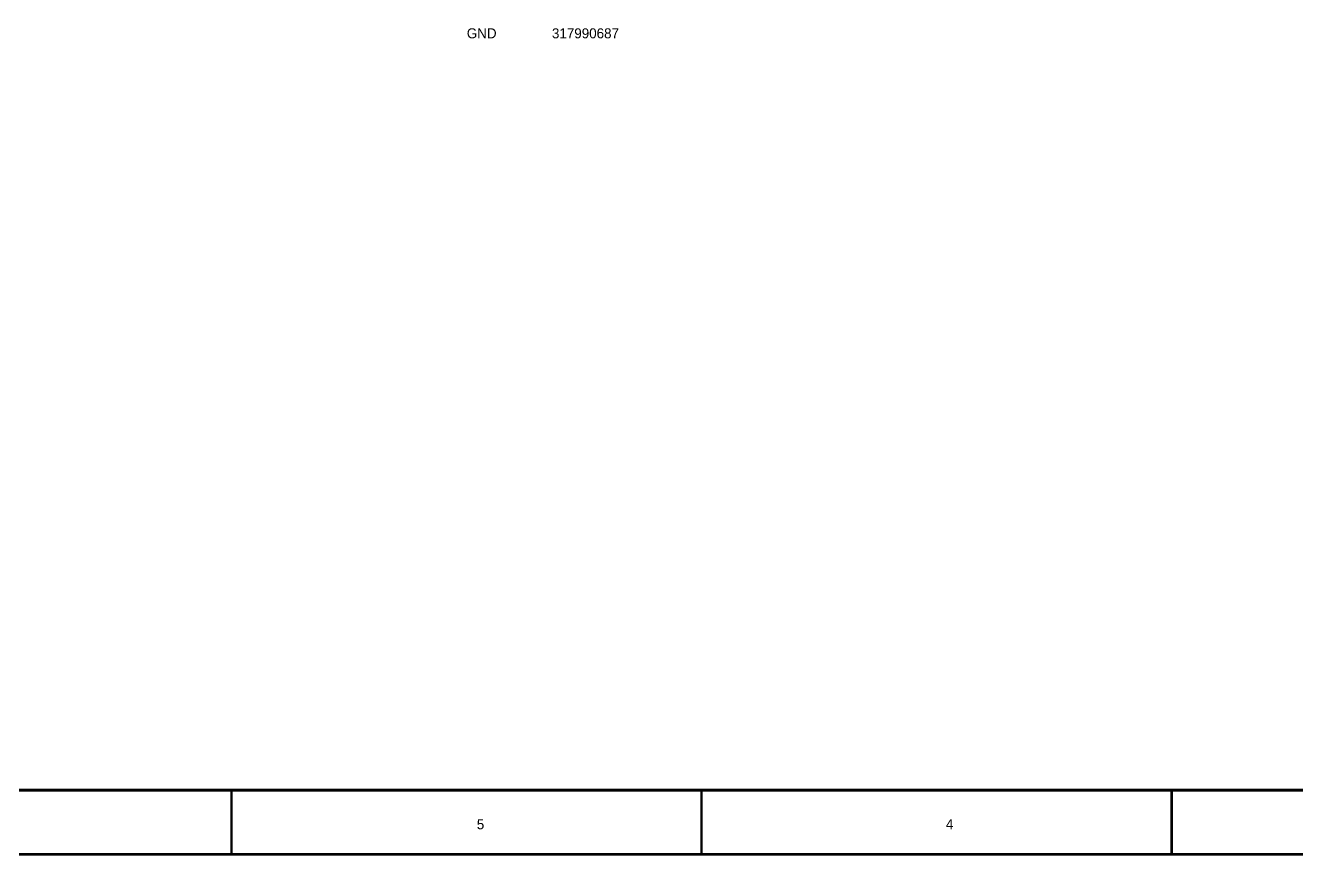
# Model space of a CAD drawing. Header units: inches. Extents: x 0 to 569, y 0 to 432.
# Drawn here: x 254.9 to 406, y -0.1 to 98.6 of the extents above; entities that cross this region are included whole.
import ezdxf

# ---------------------------------------------------------------- set-up
doc = ezdxf.new("R2010")
doc.units = ezdxf.units.IN
doc.layers.add('Sheet', color=255, linetype='Continuous')

msp = doc.modelspace()

# ---------------------------------------------------------------- linework, layer by layer
at = {"layer": 'Sheet'}
for points in [[(0, 431.8, 0.3, 0.3, 0), (558.8, 431.8, 0.3, 0.3, 0), (558.8, 0, 0.3, 0.3, 0), (0, 0, 0.3, 0.3, 0), (0, 431.8, 0.3, 0.3, 0)], [(0, 431.8, 0.0991, 0.0991, 0), (0, 0, 0.0991, 0.0991, 0), (558.8, 0, 0.0991, 0.0991, 0), (558.8, 431.8, 0.0991, 0.0991, 0), (0, 431.8, 0.0991, 0.0991, 0), (0, 431.8, 0.0991, 0.0991, 0)], [(7.64, 424.16, 0.3, 0.3, 0), (551.18, 424.16, 0.3, 0.3, 0), (551.18, 7.62, 0.3, 0.3, 0), (7.64, 7.62, 0.3, 0.3, 0), (7.64, 424.16, 0.3, 0.3, 0)], [(7.64, 424.16, 0.0991, 0.0991, 0), (7.64, 7.62, 0.0991, 0.0991, 0), (551.18, 7.62, 0.0991, 0.0991, 0), (551.18, 424.16, 0.0991, 0.0991, 0), (7.64, 424.16, 0.0991, 0.0991, 0), (7.64, 424.16, 0.0991, 0.0991, 0)]]:
    msp.add_lwpolyline(points, format="xyseb", close=True, dxfattribs=at)
for points in [[(551.16, 7.64, 0.3, 0.3, 0), (7.64, 7.64, 0.3, 0.3, 0)], [(279.4, 0, 0.3, 0.3, 0), (279.4, 7.62, 0.3, 0.3, 0)], [(279.4, 7.62, 0.3, 0.3, 0), (279.4, 0, 0.3, 0.3, 0)], [(335.28, 0, 0.3, 0.3, 0), (335.28, 7.62, 0.3, 0.3, 0)], [(335.28, 7.62, 0.3, 0.3, 0), (335.28, 0, 0.3, 0.3, 0)], [(391.17, 0, 0.3, 0.3, 0), (391.17, 7.62, 0.3, 0.3, 0)], [(391.17, 7.62, 0.3, 0.3, 0), (391.17, 0, 0.3, 0.3, 0)], [(558.78, 0.02, 0.3, 0.3, 0), (0, 0.02, 0.3, 0.3, 0)]]:
    msp.add_lwpolyline(points, format="xyseb", dxfattribs=at)

# ---------------------------------------------------------------- texts
for s, height, p in [('GND', 1.191, (307.38, 97.04)), ('317990687', 1.191, (317.5, 97.04)), ('5', 1.19, (308.57, 2.98)), ('4', 1.19, (364.33, 2.98))]:
    msp.add_text(s, height=height, dxfattribs=at).set_placement(p)

doc.saveas('drawing.dxf')
